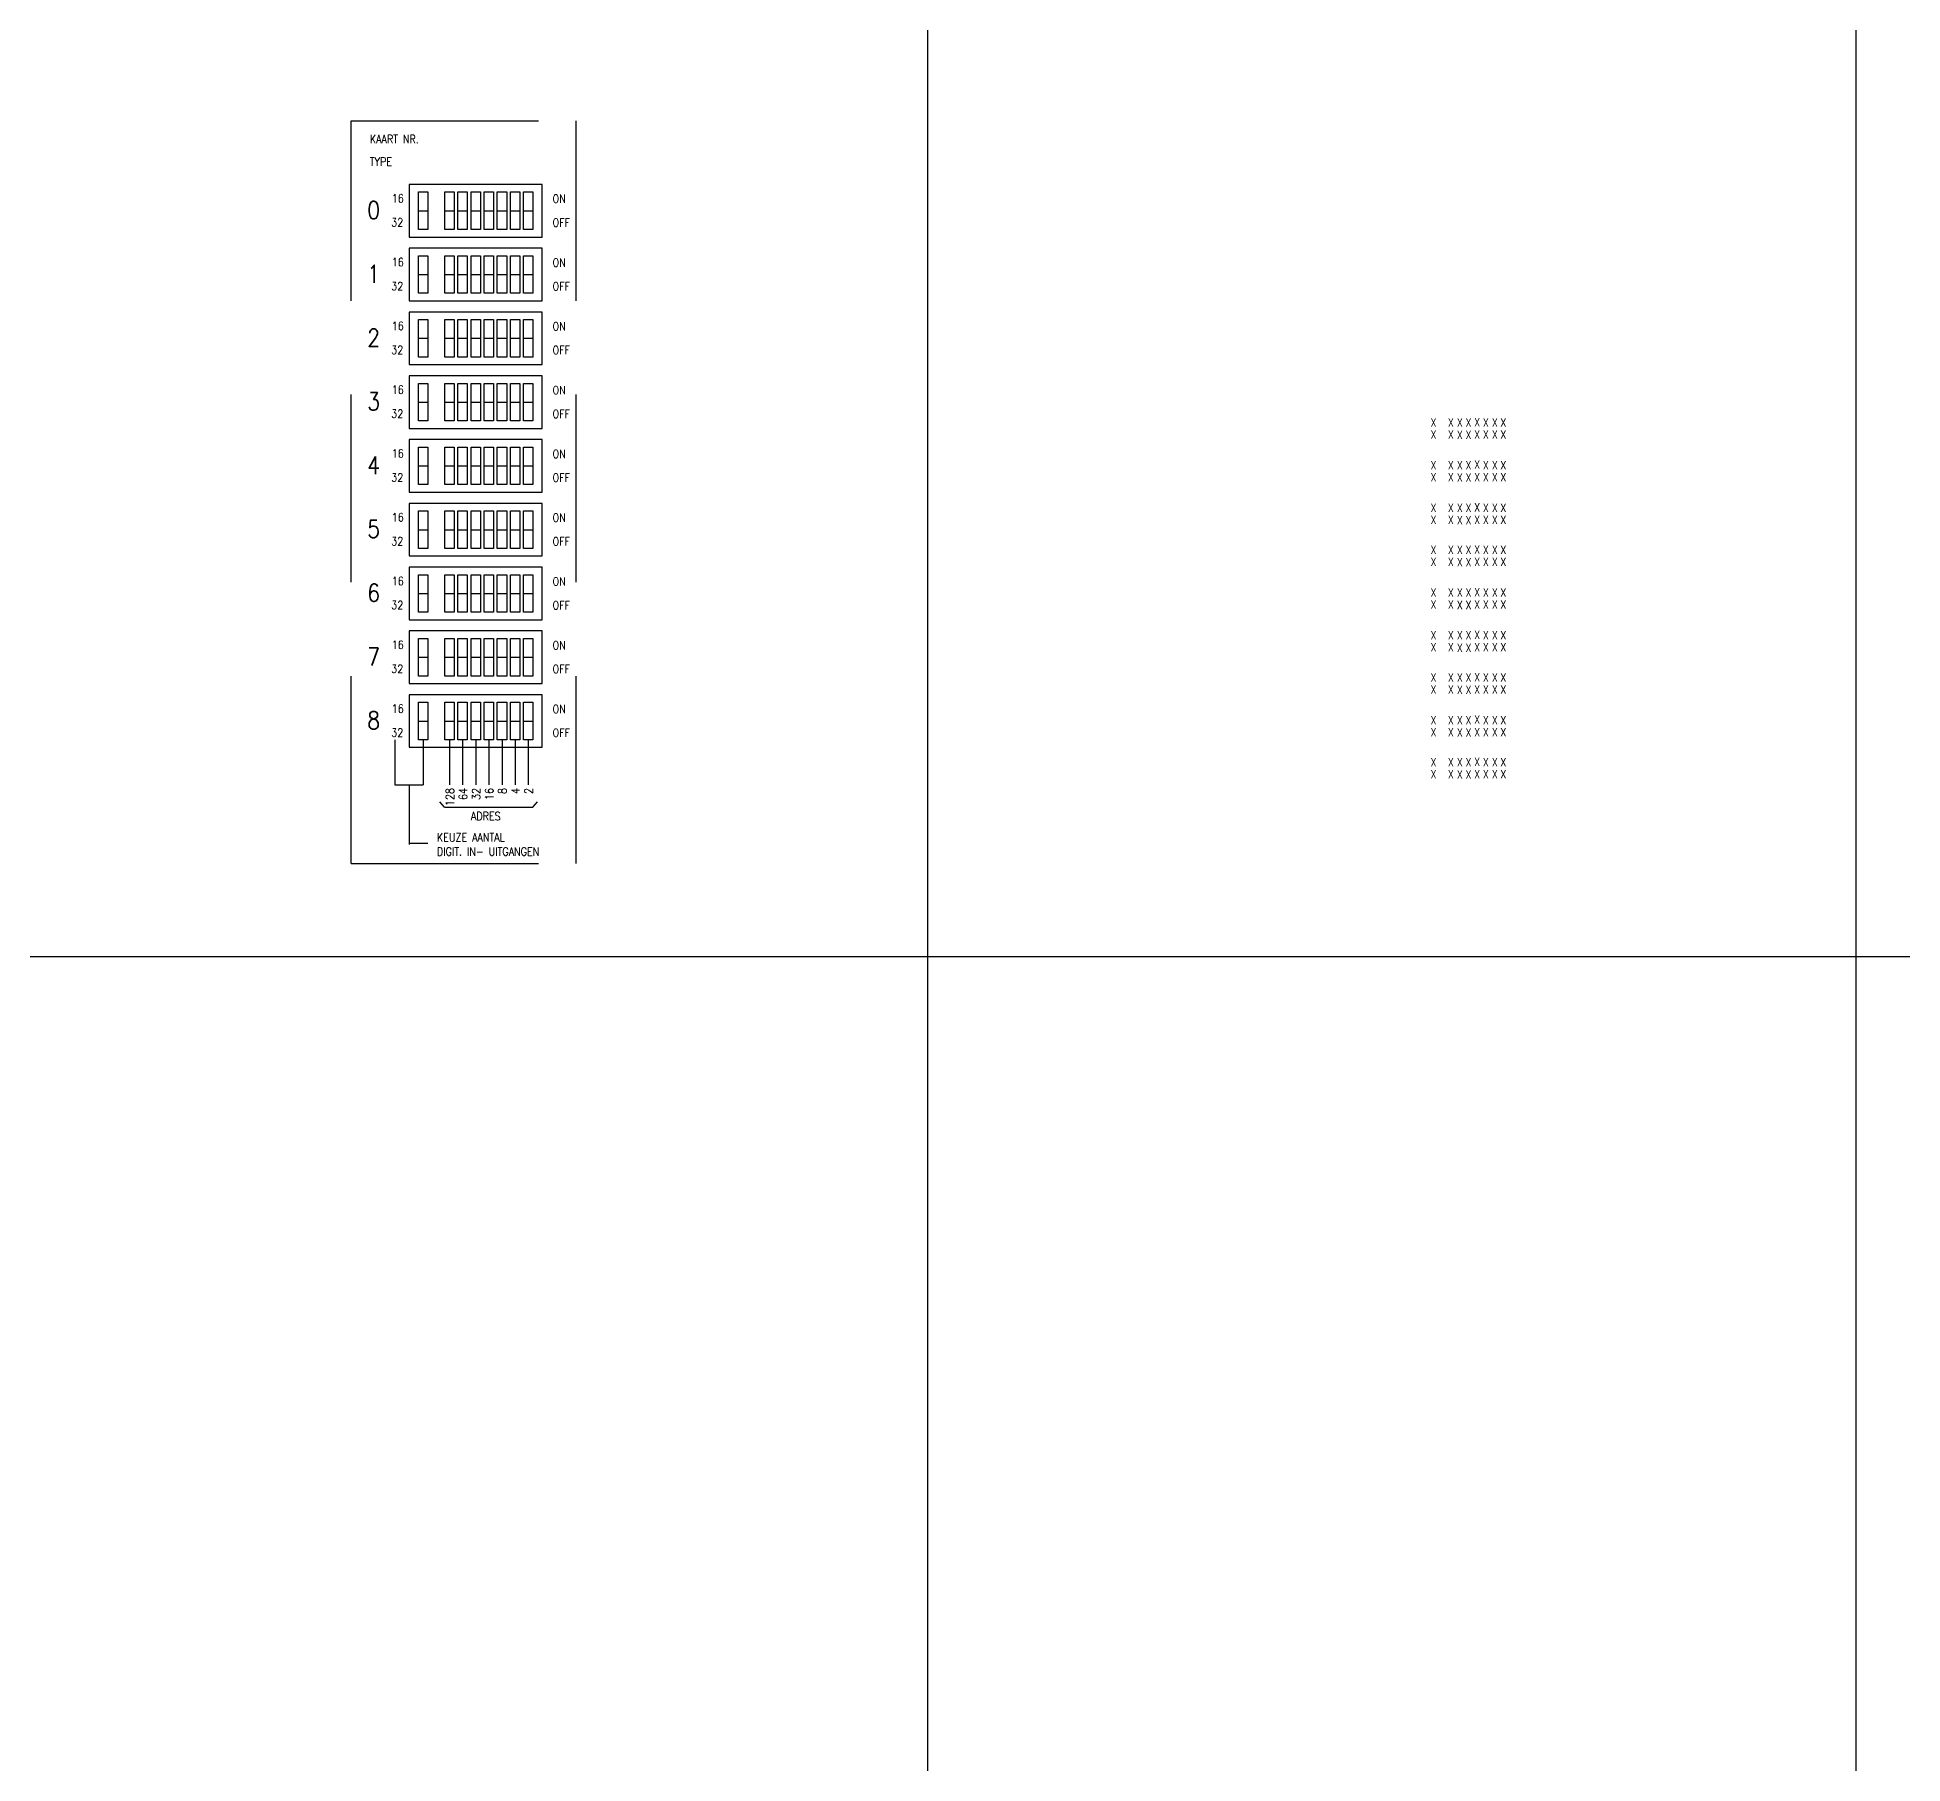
# Model space of a CAD drawing. Extents: x -7 to 200, y -18 to 300.
# Drawn here: x 125.51 to 150.63, y 149.14 to 172.37 of the extents above; entities that cross this region are included whole.
import ezdxf
from ezdxf.enums import TextEntityAlignment as Align

# ---------------------------------------------------------------- set-up
doc = ezdxf.new("R2010")
doc.units = 0
doc.header["$LTSCALE"] = 4
doc.header["$MEASUREMENT"] = 0
doc.linetypes.add('DASHED', pattern=[18.75, 12.5, -6.25])
doc.layers.get('0').update_dxf_attribs({"linetype": 'CONTINUOUS'})
for name, color, linetype in [('1', 7, 'CONTINUOUS'), ('2', 1, 'CONTINUOUS'), ('3', 4, 'CONTINUOUS'), ('30', 8, 'CONTINUOUS'), ('31', 8, 'CONTINUOUS'), ('32', 8, 'CONTINUOUS'), ('9', 8, 'DASHED'), ('GRID', 9, 'CONTINUOUS'), ('SYMB', 7, 'CONTINUOUS')]:
    doc.layers.add(name, color=color, linetype=linetype)
doc.styles.add('ROMANS', font='ROMANS', dxfattribs={"width": 0.85})
doc.styles.get("Standard").update_dxf_attribs({"font": 'simplex'})

# ---------------------------------------------------------------- blocks, each defined once
blk = doc.blocks.new('IM116')
at = {"layer": '1'}
for p, q in [((18, -19), (20.5, -19)), ((18, -29), (18, -19)), ((20.5, -19), (20.5, -29)), ((25, -29), (25, -19)), ((25, -19), (27.5, -19)), ((27.5, -19), (27.5, -29)), ((28.5, -29), (28.5, -19)), ((28.5, -19), (31, -19)), ((31, -19), (31, -29)), ((32, -29), (32, -19)), ((32, -19), (34.5, -19)), ((34.5, -19), (34.5, -29)), ((35.5, -29), (35.5, -19)), ((35.5, -19), (38, -19)), ((38, -19), (38, -29)), ((39, -29), (39, -19)), ((39, -19), (41.5, -19)), ((41.5, -19), (41.5, -29)), ((42.5, -29), (42.5, -19)), ((42.5, -19), (45, -19)), ((45, -19), (45, -29)), ((46, -29), (46, -19)), ((46, -19), (48.5, -19)), ((48.5, -19), (48.5, -29)), ((18, -24), (20.5, -24)), ((25, -24), (27.5, -24)), ((28.5, -24), (31, -24)), ((32, -24), (34.5, -24)), ((35.5, -24), (38, -24)), ((39, -24), (41.5, -24)), ((42.5, -24), (45, -24)), ((46, -24), (48.5, -24)), ((20.5, -29), (18, -29)), ((27.5, -29), (25, -29)), ((31, -29), (28.5, -29)), ((34.5, -29), (32, -29)), ((38, -29), (35.5, -29)), ((41.5, -29), (39, -29)), ((45, -29), (42.5, -29)), ((48.5, -29), (46, -29)), ((18, -36), (20.5, -36)), ((18, -46), (18, -36)), ((20.5, -36), (20.5, -46)), ((25, -46), (25, -36)), ((25, -36), (27.5, -36)), ((27.5, -36), (27.5, -46)), ((28.5, -46), (28.5, -36)), ((28.5, -36), (31, -36)), ((31, -36), (31, -46)), ((32, -46), (32, -36)), ((32, -36), (34.5, -36)), ((34.5, -36), (34.5, -46)), ((35.5, -46), (35.5, -36)), ((35.5, -36), (38, -36)), ((38, -36), (38, -46)), ((39, -46), (39, -36)), ((39, -36), (41.5, -36)), ((41.5, -36), (41.5, -46)), ((42.5, -46), (42.5, -36)), ((42.5, -36), (45, -36)), ((45, -36), (45, -46)), ((46, -46), (46, -36)), ((46, -36), (48.5, -36)), ((48.5, -36), (48.5, -46)), ((18, -41), (20.5, -41)), ((25, -41), (27.5, -41)), ((28.5, -41), (31, -41)), ((32, -41), (34.5, -41)), ((35.5, -41), (38, -41)), ((39, -41), (41.5, -41)), ((42.5, -41), (45, -41)), ((46, -41), (48.5, -41)), ((20.5, -46), (18, -46)), ((27.5, -46), (25, -46)), ((31, -46), (28.5, -46)), ((34.5, -46), (32, -46)), ((38, -46), (35.5, -46)), ((41.5, -46), (39, -46)), ((45, -46), (42.5, -46)), ((48.5, -46), (46, -46)), ((18, -53), (20.5, -53)), ((18, -63), (18, -53)), ((20.5, -53), (20.5, -63)), ((25, -63), (25, -53)), ((25, -53), (27.5, -53)), ((27.5, -53), (27.5, -63)), ((28.5, -63), (28.5, -53)), ((28.5, -53), (31, -53)), ((31, -53), (31, -63)), ((32, -63), (32, -53)), ((32, -53), (34.5, -53)), ((34.5, -53), (34.5, -63)), ((35.5, -63), (35.5, -53)), ((35.5, -53), (38, -53)), ((38, -53), (38, -63)), ((39, -63), (39, -53)), ((39, -53), (41.5, -53)), ((41.5, -53), (41.5, -63)), ((42.5, -63), (42.5, -53)), ((42.5, -53), (45, -53)), ((45, -53), (45, -63)), ((46, -63), (46, -53)), ((46, -53), (48.5, -53)), ((48.5, -53), (48.5, -63)), ((18, -58), (20.5, -58)), ((25, -58), (27.5, -58)), ((28.5, -58), (31, -58)), ((32, -58), (34.5, -58)), ((35.5, -58), (38, -58)), ((39, -58), (41.5, -58)), ((42.5, -58), (45, -58)), ((46, -58), (48.5, -58)), ((20.5, -63), (18, -63)), ((27.5, -63), (25, -63)), ((31, -63), (28.5, -63)), ((34.5, -63), (32, -63)), ((38, -63), (35.5, -63)), ((41.5, -63), (39, -63)), ((45, -63), (42.5, -63)), ((48.5, -63), (46, -63)), ((18, -70), (20.5, -70)), ((18, -80), (18, -70)), ((20.5, -70), (20.5, -80)), ((25, -80), (25, -70)), ((25, -70), (27.5, -70)), ((27.5, -70), (27.5, -80)), ((28.5, -80), (28.5, -70)), ((28.5, -70), (31, -70)), ((31, -70), (31, -80)), ((32, -80), (32, -70)), ((32, -70), (34.5, -70)), ((34.5, -70), (34.5, -80)), ((35.5, -80), (35.5, -70)), ((35.5, -70), (38, -70)), ((38, -70), (38, -80)), ((39, -80), (39, -70)), ((39, -70), (41.5, -70)), ((41.5, -70), (41.5, -80)), ((42.5, -80), (42.5, -70)), ((42.5, -70), (45, -70)), ((45, -70), (45, -80)), ((46, -80), (46, -70)), ((46, -70), (48.5, -70)), ((48.5, -70), (48.5, -80)), ((18, -75), (20.5, -75)), ((25, -75), (27.5, -75)), ((28.5, -75), (31, -75)), ((32, -75), (34.5, -75)), ((35.5, -75), (38, -75)), ((39, -75), (41.5, -75)), ((42.5, -75), (45, -75)), ((46, -75), (48.5, -75)), ((20.5, -80), (18, -80)), ((27.5, -80), (25, -80)), ((31, -80), (28.5, -80)), ((34.5, -80), (32, -80)), ((38, -80), (35.5, -80)), ((41.5, -80), (39, -80)), ((45, -80), (42.5, -80)), ((48.5, -80), (46, -80)), ((18, -87), (20.5, -87)), ((18, -97), (18, -87)), ((20.5, -87), (20.5, -97)), ((25, -97), (25, -87)), ((25, -87), (27.5, -87)), ((27.5, -87), (27.5, -97)), ((28.5, -97), (28.5, -87)), ((28.5, -87), (31, -87)), ((31, -87), (31, -97)), ((32, -97), (32, -87)), ((32, -87), (34.5, -87)), ((34.5, -87), (34.5, -97)), ((35.5, -97), (35.5, -87)), ((35.5, -87), (38, -87)), ((38, -87), (38, -97)), ((39, -97), (39, -87)), ((39, -87), (41.5, -87)), ((41.5, -87), (41.5, -97)), ((42.5, -97), (42.5, -87)), ((42.5, -87), (45, -87)), ((45, -87), (45, -97)), ((46, -97), (46, -87)), ((46, -87), (48.5, -87)), ((48.5, -87), (48.5, -97)), ((18, -92), (20.5, -92)), ((25, -92), (27.5, -92)), ((28.5, -92), (31, -92)), ((32, -92), (34.5, -92)), ((35.5, -92), (38, -92)), ((39, -92), (41.5, -92)), ((42.5, -92), (45, -92)), ((46, -92), (48.5, -92)), ((20.5, -97), (18, -97)), ((27.5, -97), (25, -97)), ((31, -97), (28.5, -97)), ((34.5, -97), (32, -97)), ((38, -97), (35.5, -97)), ((41.5, -97), (39, -97)), ((45, -97), (42.5, -97)), ((48.5, -97), (46, -97)), ((18, -104), (20.5, -104)), ((18, -114), (18, -104)), ((20.5, -104), (20.5, -114)), ((25, -114), (25, -104)), ((25, -104), (27.5, -104)), ((27.5, -104), (27.5, -114)), ((28.5, -114), (28.5, -104)), ((28.5, -104), (31, -104)), ((31, -104), (31, -114)), ((32, -114), (32, -104)), ((32, -104), (34.5, -104)), ((34.5, -104), (34.5, -114)), ((35.5, -114), (35.5, -104)), ((35.5, -104), (38, -104)), ((38, -104), (38, -114)), ((39, -114), (39, -104)), ((39, -104), (41.5, -104)), ((41.5, -104), (41.5, -114)), ((42.5, -114), (42.5, -104)), ((42.5, -104), (45, -104)), ((45, -104), (45, -114)), ((46, -114), (46, -104)), ((46, -104), (48.5, -104)), ((48.5, -104), (48.5, -114)), ((18, -109), (20.5, -109)), ((25, -109), (27.5, -109)), ((28.5, -109), (31, -109)), ((32, -109), (34.5, -109)), ((35.5, -109), (38, -109)), ((39, -109), (41.5, -109)), ((42.5, -109), (45, -109)), ((46, -109), (48.5, -109)), ((20.5, -114), (18, -114)), ((27.5, -114), (25, -114)), ((31, -114), (28.5, -114)), ((34.5, -114), (32, -114)), ((38, -114), (35.5, -114)), ((41.5, -114), (39, -114)), ((45, -114), (42.5, -114)), ((48.5, -114), (46, -114)), ((18, -121), (20.5, -121)), ((18, -131), (18, -121)), ((20.5, -121), (20.5, -131)), ((25, -131), (25, -121)), ((25, -121), (27.5, -121)), ((27.5, -121), (27.5, -131)), ((28.5, -131), (28.5, -121)), ((28.5, -121), (31, -121)), ((31, -121), (31, -131)), ((32, -131), (32, -121)), ((32, -121), (34.5, -121)), ((34.5, -121), (34.5, -131)), ((35.5, -131), (35.5, -121)), ((35.5, -121), (38, -121)), ((38, -121), (38, -131)), ((39, -131), (39, -121)), ((39, -121), (41.5, -121)), ((41.5, -121), (41.5, -131)), ((42.5, -131), (42.5, -121)), ((42.5, -121), (45, -121)), ((45, -121), (45, -131)), ((46, -131), (46, -121)), ((46, -121), (48.5, -121)), ((48.5, -121), (48.5, -131)), ((18, -126), (20.5, -126)), ((25, -126), (27.5, -126)), ((28.5, -126), (31, -126)), ((32, -126), (34.5, -126)), ((35.5, -126), (38, -126)), ((39, -126), (41.5, -126)), ((42.5, -126), (45, -126)), ((46, -126), (48.5, -126)), ((20.5, -131), (18, -131)), ((27.5, -131), (25, -131)), ((31, -131), (28.5, -131)), ((34.5, -131), (32, -131)), ((38, -131), (35.5, -131)), ((41.5, -131), (39, -131)), ((45, -131), (42.5, -131)), ((48.5, -131), (46, -131)), ((18, -138), (20.5, -138)), ((18, -148), (18, -138)), ((20.5, -138), (20.5, -148)), ((25, -148), (25, -138)), ((25, -138), (27.5, -138)), ((27.5, -138), (27.5, -148)), ((28.5, -148), (28.5, -138)), ((28.5, -138), (31, -138)), ((31, -138), (31, -148)), ((32, -148), (32, -138)), ((32, -138), (34.5, -138)), ((34.5, -138), (34.5, -148)), ((35.5, -148), (35.5, -138)), ((35.5, -138), (38, -138)), ((38, -138), (38, -148)), ((39, -148), (39, -138)), ((39, -138), (41.5, -138)), ((41.5, -138), (41.5, -148)), ((42.5, -148), (42.5, -138)), ((42.5, -138), (45, -138)), ((45, -138), (45, -148)), ((46, -148), (46, -138)), ((46, -138), (48.5, -138)), ((48.5, -138), (48.5, -148)), ((18, -143), (20.5, -143)), ((25, -143), (27.5, -143)), ((28.5, -143), (31, -143)), ((32, -143), (34.5, -143)), ((35.5, -143), (38, -143)), ((39, -143), (41.5, -143)), ((42.5, -143), (45, -143)), ((46, -143), (48.5, -143)), ((20.5, -148), (18, -148)), ((27.5, -148), (25, -148)), ((31, -148), (28.5, -148)), ((34.5, -148), (32, -148)), ((38, -148), (35.5, -148)), ((41.5, -148), (39, -148)), ((45, -148), (42.5, -148)), ((48.5, -148), (46, -148)), ((18, -155), (20.5, -155)), ((18, -165), (18, -155)), ((20.5, -155), (20.5, -165)), ((25, -165), (25, -155)), ((25, -155), (27.5, -155)), ((27.5, -155), (27.5, -165)), ((28.5, -165), (28.5, -155)), ((28.5, -155), (31, -155)), ((31, -155), (31, -165)), ((32, -165), (32, -155)), ((32, -155), (34.5, -155)), ((34.5, -155), (34.5, -165)), ((35.5, -165), (35.5, -155)), ((35.5, -155), (38, -155)), ((38, -155), (38, -165)), ((39, -165), (39, -155)), ((39, -155), (41.5, -155)), ((41.5, -155), (41.5, -165)), ((42.5, -165), (42.5, -155)), ((42.5, -155), (45, -155)), ((45, -155), (45, -165)), ((46, -165), (46, -155)), ((46, -155), (48.5, -155)), ((48.5, -155), (48.5, -165)), ((18, -160), (20.5, -160)), ((25, -160), (27.5, -160)), ((28.5, -160), (31, -160)), ((32, -160), (34.5, -160)), ((35.5, -160), (38, -160)), ((39, -160), (41.5, -160)), ((42.5, -160), (45, -160)), ((46, -160), (48.5, -160)), ((11.69, -165), (11.69, -177)), ((20.5, -165), (18, -165)), ((19.25, -165), (19.25, -177)), ((27.5, -165), (25, -165)), ((26.25, -165), (26.25, -177)), ((31, -165), (28.5, -165)), ((29.75, -165), (29.75, -177)), ((34.5, -165), (32, -165)), ((33.25, -165), (33.25, -177)), ((38, -165), (35.5, -165)), ((36.75, -165), (36.75, -177)), ((41.5, -165), (39, -165)), ((40.25, -165), (40.25, -177)), ((45, -165), (42.5, -165)), ((43.75, -165), (43.75, -177)), ((48.5, -165), (46, -165)), ((47.25, -165), (47.25, -177)), ((11.69, -177), (19.25, -177)), ((15.47, -177), (15.5, -192.91)), ((24.94, -183), (23.71, -181.52)), ((24.94, -183), (48.5, -183)), ((48.5, -183), (49.73, -181.52)), ((15.5, -192.58), (20.5, -192.58))]:
    blk.add_line(p, q, dxfattribs=at)
at = {"layer": '3'}
for p, q in [((51, -17), (15.5, -17)), ((15.5, -17), (15.5, -31)), ((51, -31), (51, -17)), ((15.5, -31), (51, -31)), ((51, -34), (15.5, -34)), ((15.5, -34), (15.5, -48)), ((51, -48), (51, -34)), ((15.5, -48), (51, -48)), ((51, -51), (15.5, -51)), ((15.5, -51), (15.5, -65)), ((51, -65), (51, -51)), ((15.5, -65), (51, -65)), ((51, -68), (15.5, -68)), ((15.5, -68), (15.5, -82)), ((51, -82), (51, -68)), ((15.5, -82), (51, -82)), ((51, -85), (15.5, -85)), ((15.5, -85), (15.5, -99)), ((51, -99), (51, -85)), ((15.5, -99), (51, -99)), ((15.5, -102), (15.5, -116)), ((51, -102), (15.5, -102)), ((51, -116), (51, -102)), ((15.5, -116), (51, -116)), ((51, -119), (15.5, -119)), ((15.5, -119), (15.5, -133)), ((51, -133), (51, -119)), ((15.5, -133), (51, -133)), ((51, -136), (15.5, -136)), ((15.5, -136), (15.5, -150)), ((51, -150), (51, -136)), ((15.5, -150), (51, -150)), ((51, -153), (15.5, -153)), ((15.5, -153), (15.5, -167)), ((51, -167), (51, -153)), ((15.5, -167), (51, -167))]:
    blk.add_line(p, q, dxfattribs=at)
at = {"layer": '9'}
for p, q in [((0, -198), (0, 0)), ((0, 0), (60, 0)), ((60, -198), (60, 0)), ((0, -198), (60, -198))]:
    blk.add_line(p, q, dxfattribs=at)
at = {"flags": 1}
blk.add_attdef('SYMBTYPE', (0, 0), '', height=0.2, dxfattribs=at)
at = {"layer": '30', "width": 0.85}
for s, p in [('KAART NR.', (5, -6)), ('TYPE', (5, -12)), ('16', (10.86, -21.79)), ('ON', (53.72, -21.91)), ('32', (10.7, -28.2)), ('OFF', (53.72, -28.24)), ('16', (10.86, -38.79)), ('ON', (53.72, -38.91)), ('32', (10.7, -45.2)), ('OFF', (53.72, -45.24)), ('16', (10.86, -55.79)), ('ON', (53.72, -55.91)), ('32', (10.7, -62.2)), ('OFF', (53.72, -62.24)), ('16', (10.86, -72.79)), ('ON', (53.72, -72.91)), ('32', (10.7, -79.2)), ('OFF', (53.72, -79.24)), ('16', (10.86, -89.79)), ('ON', (53.72, -89.91)), ('32', (10.7, -96.2)), ('OFF', (53.72, -96.24)), ('16', (10.86, -106.79)), ('ON', (53.72, -106.91)), ('32', (10.7, -113.2)), ('OFF', (53.72, -113.24)), ('16', (10.86, -123.79)), ('ON', (53.72, -123.91)), ('32', (10.7, -130.2)), ('OFF', (53.72, -130.24)), ('16', (10.86, -140.79)), ('ON', (53.72, -140.91)), ('32', (10.7, -147.2)), ('OFF', (53.72, -147.24)), ('16', (10.86, -157.79)), ('ON', (53.72, -157.91)), ('32', (10.7, -164.2)), ('OFF', (53.72, -164.24)), ('KEUZE AANTAL', (22.88, -192.13)), ('DIGIT. IN- UITGANGEN', (22.88, -195.9))]:
    blk.add_text(s, height=2.2, dxfattribs=at).set_placement(p)
for s, p in [('128', (27.45, -177.86)), ('64', (30.95, -177.86)), ('32', (34.45, -177.86)), ('16', (37.95, -177.86)), ('8', (41.45, -177.86)), ('4', (44.95, -177.86)), ('2', (48.45, -177.86))]:
    blk.add_text(s, height=2.2, rotation=90, dxfattribs=at).set_placement(p, align=Align.RIGHT)
blk.add_text('ADRES', height=2.2, dxfattribs=at).set_placement((35.93, -185.34), align=Align.MIDDLE)
at = {"layer": '31', "width": 0.85}
for p in [(25, -6), (17.5, -12)]:
    blk.add_attdef('NUMMER', p, '', height=3.2, dxfattribs=at)
at = {"layer": '32', "width": 0.85}
for s, p in [('0', (6.02, -23.82)), ('1', (6.02, -40.82)), ('2', (6.02, -57.82)), ('3', (6.02, -74.82)), ('4', (6.02, -91.82)), ('5', (6.02, -108.82)), ('6', (6.02, -125.82)), ('7', (6.02, -142.82)), ('8', (6.02, -159.82))]:
    blk.add_text(s, height=4.7, dxfattribs=at).set_placement(p, align=Align.MIDDLE)
blk = doc.blocks.new('IM116ADR')
at = {"flags": 1}
blk.add_attdef('SYMBTYPE', (0, 0), '', height=0.2, dxfattribs=at)
at = {"layer": '2', "style": 'ROMANS', "width": 0.85}
for p in [(17.96, -23.3), (24.91, -23.3), (28.45, -23.3), (31.99, -23.3), (35.39, -23.14), (38.93, -23.3), (42.47, -23.3), (45.88, -23.3), (17.96, -28.1), (24.91, -28.1), (28.45, -28.26), (31.99, -28.26), (35.39, -28.1), (38.93, -28.1), (42.47, -28.1), (45.88, -28.1), (17.96, -40.27), (24.91, -40.27), (28.45, -40.27), (31.99, -40.27), (35.39, -40.11), (38.93, -40.27), (42.47, -40.27), (45.88, -40.27), (17.96, -45.07), (24.91, -45.07), (28.45, -45.23), (31.99, -45.23), (35.39, -45.07), (38.93, -45.07), (42.47, -45.07), (45.88, -45.07), (17.96, -57.35), (17.96, -62.15), (24.91, -57.35), (24.91, -62.15), (28.45, -57.35), (28.45, -62.31), (31.99, -57.35), (31.99, -62.31), (35.39, -57.19), (35.39, -62.15), (38.93, -57.35), (38.93, -62.15), (42.47, -57.35), (42.47, -62.15), (45.88, -57.35), (45.88, -62.15), (17.96, -74.19), (24.91, -74.19), (28.45, -74.19), (31.99, -74.19), (35.39, -74.03), (38.93, -74.19), (42.47, -74.19), (45.88, -74.19), (17.96, -78.99), (24.91, -78.99), (28.45, -79.15), (31.99, -79.15), (35.39, -78.99), (38.93, -78.99), (42.47, -78.99), (45.88, -78.99), (17.96, -91.26), (24.91, -91.26), (28.45, -91.26), (31.99, -91.26), (35.39, -91.1), (38.93, -91.26), (42.47, -91.26), (45.88, -91.26), (17.96, -96.07), (24.91, -96.07), (28.45, -96.23), (31.99, -96.23), (35.39, -96.07), (38.93, -96.07), (42.47, -96.07), (45.88, -96.07), (17.96, -108.34), (17.96, -113.14), (24.91, -108.34), (24.91, -113.14), (28.45, -108.34), (28.45, -113.3), (31.99, -108.34), (31.99, -113.3), (35.39, -108.18), (35.39, -113.14), (38.93, -108.34), (38.93, -113.14), (42.47, -108.34), (42.47, -113.14), (45.88, -108.34), (45.88, -113.14), (17.96, -125.18), (17.96, -129.98), (24.91, -125.18), (24.91, -129.98), (28.45, -125.18), (31.99, -125.18), (35.39, -125.02), (35.39, -129.98), (38.93, -125.18), (38.93, -129.98), (42.47, -125.18), (42.47, -129.98), (45.88, -125.18), (45.88, -129.98), (28.45, -130.14), (31.99, -130.14), (17.96, -142.21), (24.91, -142.21), (28.45, -142.21), (31.99, -142.21), (35.39, -142.04), (38.93, -142.21), (42.47, -142.21), (45.88, -142.21), (17.96, -147.01), (24.91, -147.01), (28.45, -147.17), (31.99, -147.17), (35.39, -147.01), (38.93, -147.01), (42.47, -147.01), (45.88, -147.01), (17.96, -159.04), (24.91, -159.04), (28.45, -159.04), (31.99, -159.04), (35.39, -158.88), (38.93, -159.04), (42.47, -159.04), (45.88, -159.04), (17.96, -163.85), (24.91, -163.85), (28.45, -164.01), (31.99, -164.01), (35.39, -163.85), (38.93, -163.85), (42.47, -163.85), (45.88, -163.85)]:
    blk.add_text('X', height=3.2, dxfattribs=at).set_placement(p)

msp = doc.modelspace()

# ---------------------------------------------------------------- linework, layer by layer
at = {"layer": 'GRID', "linetype": 'CONTINUOUS'}
for p, q in [((137.5, 72.5), (137.5, 285)), ((150, 72.5), (150, 285)), ((0, 160), (187.5, 160))]:
    msp.add_line(p, q, dxfattribs=at)

# ---------------------------------------------------------------- block references
at = {"layer": '1', "linetype": 'CONTINUOUS', "xscale": 0.033670642744242, "yscale": 0.033670642744242, "zscale": 0.033670642744242}
msp.add_blockref('IM116ADR', (143.666, 167.917), dxfattribs=at)
at = {"layer": 'SYMB', "linetype": 'CONTINUOUS', "xscale": 0.05049932194473201, "yscale": 0.05049932194473201, "zscale": 0.05049932194473201}
msp.add_blockref('IM116', (129.735, 171.249), dxfattribs=at)

doc.saveas('drawing.dxf')
